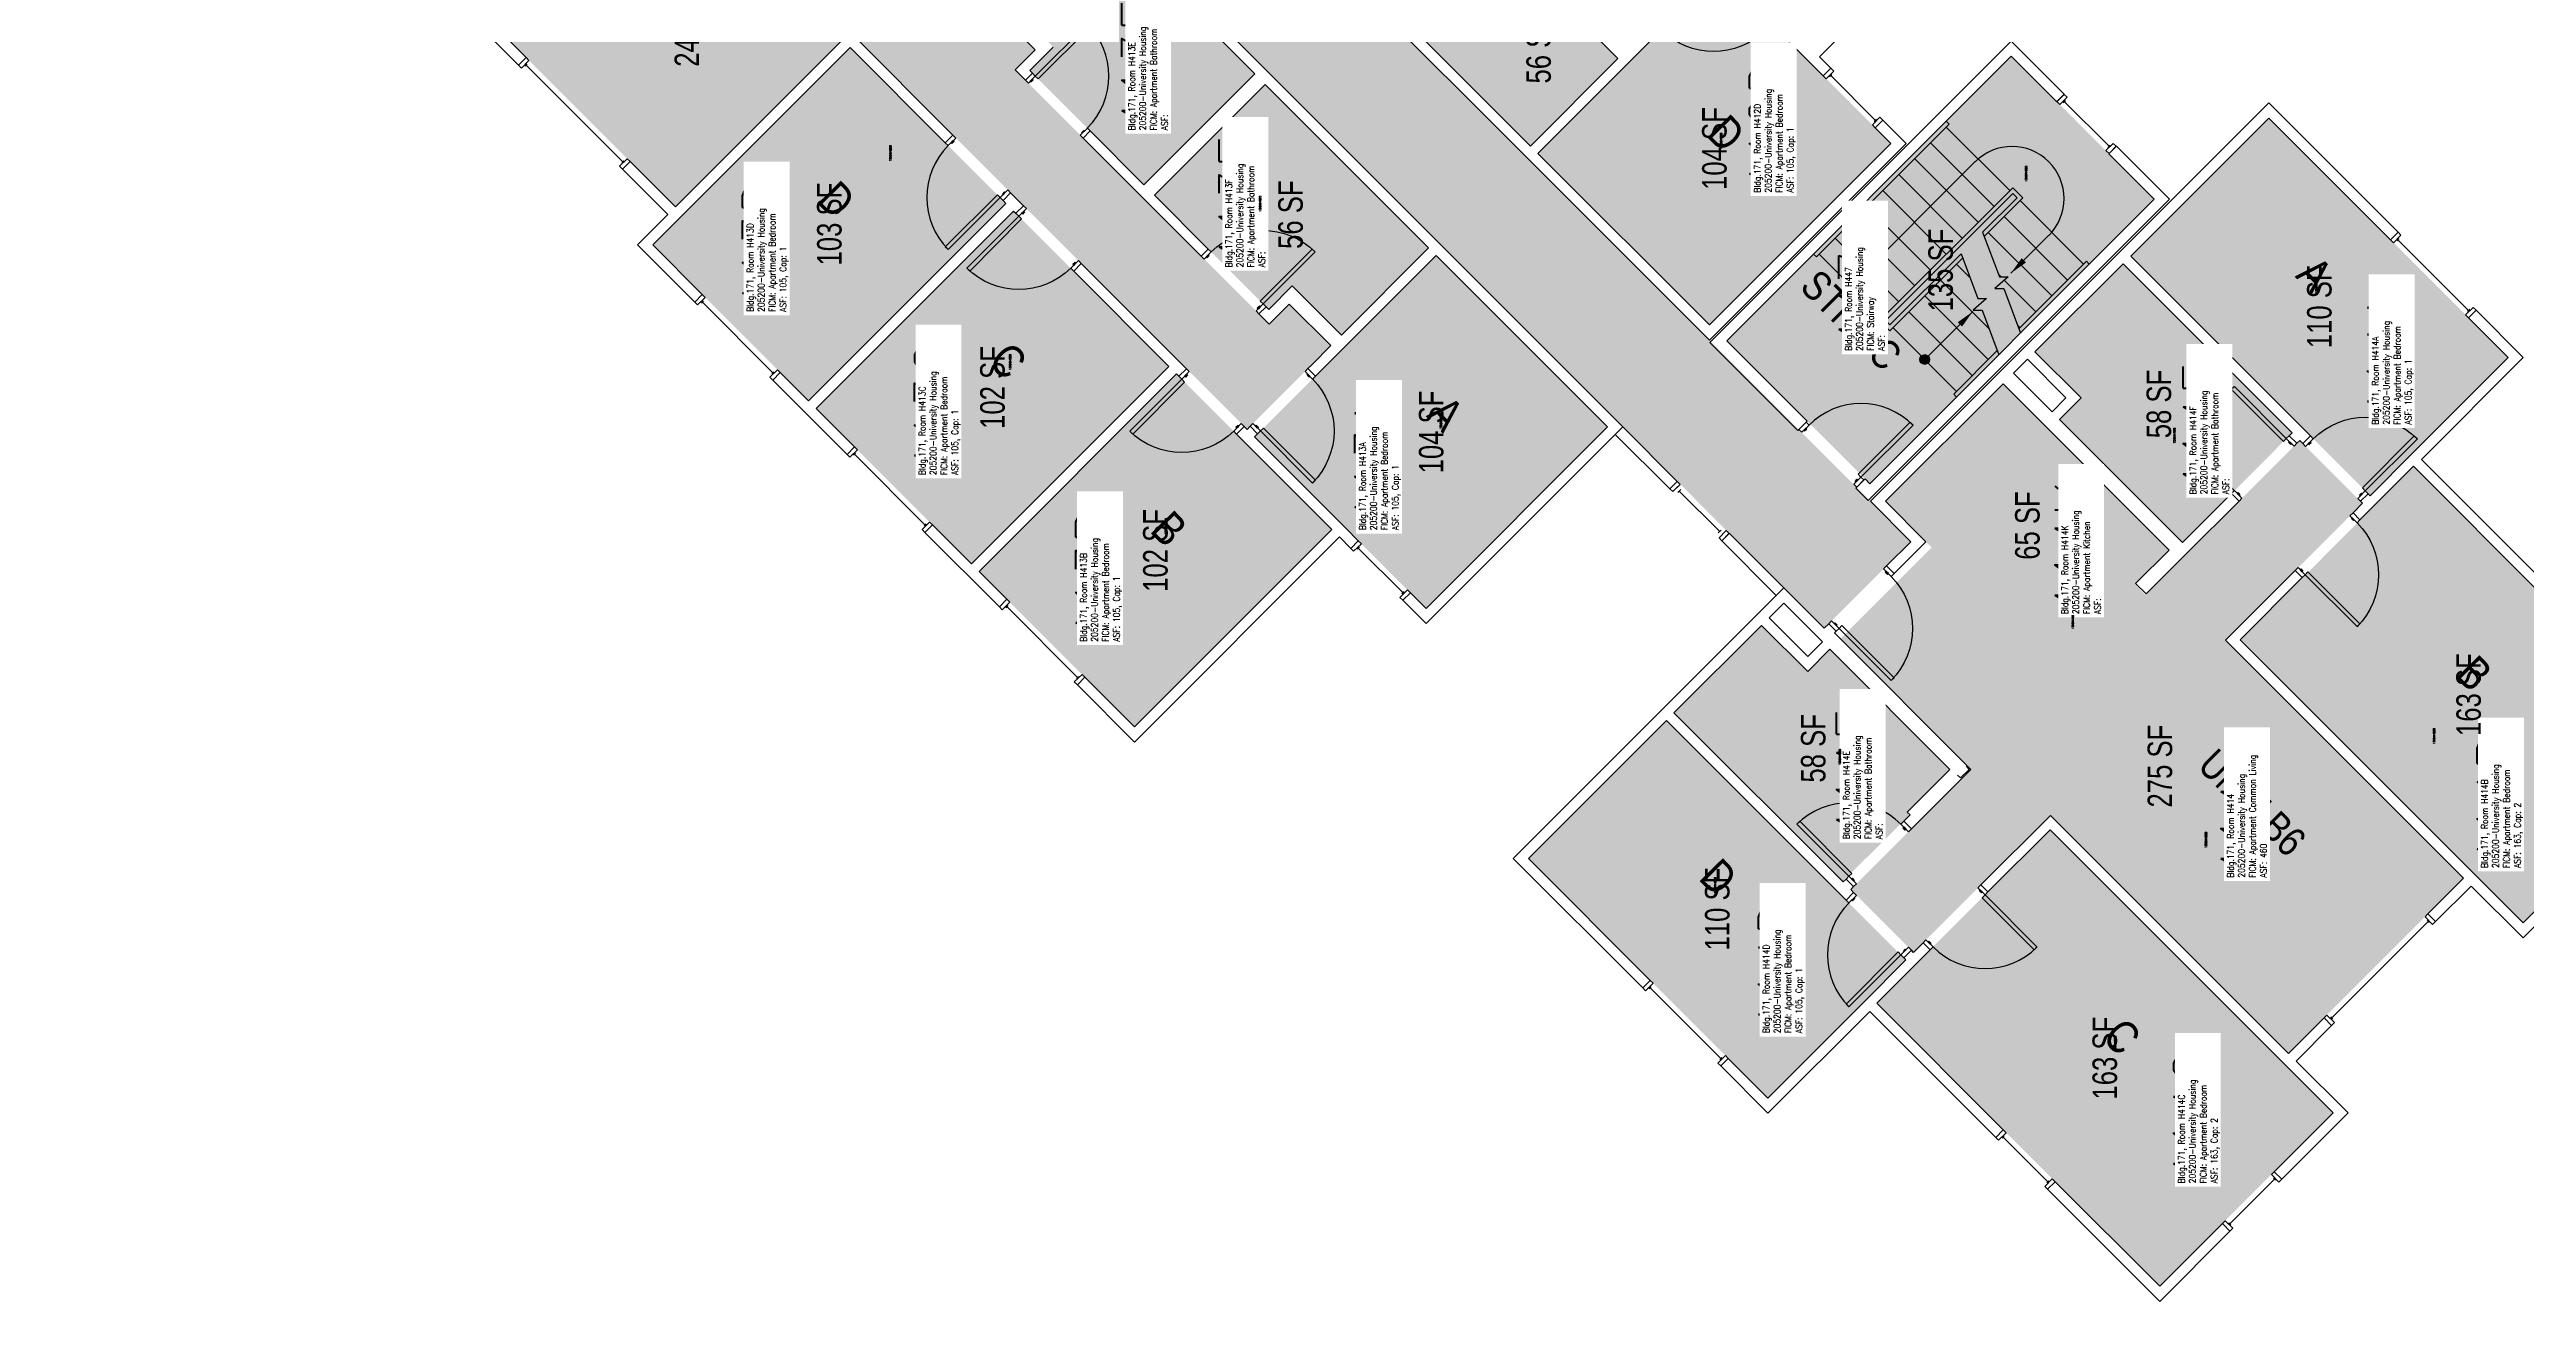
# Model space of a CAD drawing. Header units: inches. Extents: x -105 to 3698, y -798 to 1624.
# Drawn here: x 1462 to 2676, y -798 to -185 of the extents above; entities that cross this region are included whole.
import ezdxf
from ezdxf.enums import TextEntityAlignment as Align

# ---------------------------------------------------------------- set-up
doc = ezdxf.new("R2010")
doc.units = ezdxf.units.IN
doc.header["$LTSCALE"] = 96
doc.header["$MEASUREMENT"] = 0
for name, color, linetype in [('A-AREA-IDEN', 1, 'Continuous'), ('A-DOOR', 2, 'Continuous'), ('A-FLOR', 3, 'Continuous'), ('A-GLAZ', 1, 'Continuous'), ('A-IDEN-RNUM', 7, 'Continuous'), ('A-IDEN-SNUM', 4, 'Continuous'), ('A-IDEN-VNUM', 4, 'Continuous'), ('A-WALL', 5, 'Continuous'), ('AREA-TEXT', 3, 'Continuous'), ('Rooms-Category-Color', 7, 'Continuous'), ('Rooms-College-Color', 7, 'Continuous'), ('Rooms-Department-Color', 7, 'Continuous'), ('Rooms-Division-Color', 7, 'Continuous'), ('Rooms-Information', 7, 'Continuous')]:
    doc.layers.add(name, color=color, linetype=linetype)
doc.styles.add('AREA', font='arial.ttf', dxfattribs={"width": 0.75, "height": 12})
doc.styles.add('DIMS', font='ARIALN.TTF')
doc.styles.add('ROOMSNUMBER', font='txt.shx', dxfattribs={"height": 0.03})
doc.styles.add('ROOMVNUMBER', font='simplex.shx', dxfattribs={"width": 0.85})
doc.styles.get("Standard").update_dxf_attribs({"font": 'ARIALN.TTF'})
doc.dimstyles.new('NBA 2004', dxfattribs={"dimscale": 128, "dimtxt": 0.125, "dimasz": 0.09375, "dimexe": 0.125, "dimexo": 0.125, "dimgap": 0.0625, "dimtad": 1, "dimdec": 3, "dimzin": 3, "dimdsep": 46, "dimlunit": 4, "dimtxsty": 'DIMS', "dimblk": 'ARCHTICK', "dimcen": 0.09375, "dimdle": 0.125, "dimclrd": 256, "dimclre": 256, "dimclrt": 2, "dimadec": 0, "dimazin": 0, "dimtfac": 0.75, "dimtdec": 3, "dimtmove": 2, "dimatfit": 2, "dimfxl": 0.125, "dimfrac": 2, "dimtolj": 1, "dimtzin": 0, "dimlwd": -1, "dimlwe": -1, "dimarcsym": 0})

# ---------------------------------------------------------------- blocks, each defined once
blk = doc.blocks.new('_ArchTick')
at = {"color": 0, "linetype": 'ByBlock', "const_width": 0.15}
blk.add_lwpolyline([(-0.5, -0.5), (0.5, 0.5)], dxfattribs=at)

msp = doc.modelspace()

# ---------------------------------------------------------------- hatches: boundary and pattern name
h = msp.add_hatch()
h.set_pattern_fill('ANSI31', color=256, angle=135, style=0)
h.set_pattern_definition([(180, (1814.53009, -871.65975), (-1e-14, -0.125), [])])
h.paths.add_polyline_path([(1993.1, -224.4), (1951.5, -182.8), (1958, -176.3), (1999.6, -217.8)], flags=9)
at = {"layer": 'A-FLOR'}
h = msp.add_hatch(color=256, dxfattribs=at)
edge = h.paths.add_edge_path()
edge.add_line((2344.3, -302.7), (2342.5, -300.9))
edge.add_ellipse((2344.9, -300.4), major_axis=(1.68, 1.68), ratio=1, start_angle=90, end_angle=147.1771, ccw=False)
edge.add_line((2343.2, -298.7), (2346.5, -302))
edge.add_ellipse((2344.9, -300.4), major_axis=(-1.68, 1.68), ratio=1, start_angle=122.8229, end_angle=180, ccw=False)
edge = h.paths.add_edge_path()
edge.add_line((2342.5, -300.9), (2344.3, -302.7))
edge.add_ellipse((2344.9, -300.4), major_axis=(-1.68, 1.68), ratio=1, start_angle=57.1771, end_angle=122.8229, ccw=False)
edge = h.paths.add_edge_path()
edge.add_line((2344.9, -300.4), (2343.2, -298.7))
edge.add_ellipse((2344.9, -300.4), major_axis=(1.68, 1.68), ratio=1, start_angle=0, end_angle=90, ccw=False)
edge.add_line((2346.5, -298.7), (2344.9, -300.4))
edge = h.paths.add_edge_path()
edge.add_line((2346.5, -302), (2344.9, -300.4))
edge.add_line((2344.9, -300.4), (2346.5, -298.7))
edge.add_ellipse((2344.9, -300.4), major_axis=(1.68, 1.68), ratio=1, start_angle=270, end_angle=360, ccw=False)
h = msp.add_hatch(color=256, dxfattribs=at)
edge = h.paths.add_edge_path()
edge.add_line((2380.4, -338.7), (2378.6, -336.9))
edge.add_ellipse((2380.9, -336.4), major_axis=(-1.68, 1.68), ratio=1, start_angle=0, end_angle=57.1771, ccw=False)
edge.add_line((2379.2, -334.7), (2382.6, -338.1))
edge.add_ellipse((2380.9, -336.4), major_axis=(-1.68, 1.68), ratio=1, start_angle=122.8229, end_angle=180, ccw=False)
edge = h.paths.add_edge_path()
edge.add_line((2378.6, -336.9), (2380.4, -338.7))
edge.add_ellipse((2380.9, -336.4), major_axis=(-1.68, 1.68), ratio=1, start_angle=57.1771, end_angle=122.8229, ccw=False)
edge = h.paths.add_edge_path()
edge.add_line((2380.9, -336.4), (2379.2, -334.7))
edge.add_ellipse((2380.9, -336.4), major_axis=(1.68, 1.68), ratio=1, start_angle=0, end_angle=90, ccw=False)
edge.add_line((2382.6, -334.7), (2380.9, -336.4))
edge = h.paths.add_edge_path()
edge.add_line((2382.6, -338.1), (2380.9, -336.4))
edge.add_line((2380.9, -336.4), (2382.6, -334.7))
edge.add_ellipse((2380.9, -336.4), major_axis=(1.68, 1.68), ratio=1, start_angle=270, end_angle=360, ccw=False)
at = {"layer": 'Rooms-Category-Color', "true_color": 0xadadad}
for points in [[(2331.7, -468), (2374.1, -425.6), (2015.2, -66.7), (2032.9, -49), (1974.7, 9.2), (1957, -8.5), (1826.9, 121.6), (1844.6, 139.3), (1786.3, 197.5), (1768.7, 179.8), (1504.9, 443.6), (1462.5, 401.2), (1726.2, 137.4), (1708.6, 119.7), (1766.8, 61.5), (1784.5, 79.2), (1914.6, -50.9), (1896.9, -68.6), (1955.1, -126.8), (1972.8, -109.1)], [(2423.3, -187.9), (2493.3, -257.9), (2354, -397.2), (2284, -327.2)]]:
    msp.add_hatch(color=253, dxfattribs=at).paths.add_polyline_path(points)
at = {"layer": 'Rooms-Category-Color', "true_color": 0x728ef3}
for points in [[(2049, -370.6), (1854.6, -176.2), (1769, -261.7), (1673.2, -165.9), (1755.7, -83.4), (1815.2, -142.9), (1889.5, -68.6), (1932.7, -111.8), (1926.4, -118.2), (1930.1, -121.9), (1936.4, -115.5), (1951.4, -130.5), (1916.5, -165.4), (1901.5, -150.5), (1906.1, -145.9), (1902.3, -142.2), (1892.7, -151.9), (1915.1, -174.3), (1924.9, -164.5), (1945.2, -184.8), (1935.4, -194.6), (2059.9, -319.1), (2069.7, -309.3), (2090, -329.6)], [(2187.8, -231.9), (2230.6, -189.1), (2206.5, -165), (2218, -153.5), (2162.1, -97.6), (2107.8, -151.8)], [(2052.8, -196.6), (1998.5, -250.8), (1942.6, -194.9), (1954.1, -183.4), (1930, -159.4), (1972.8, -116.6)], [(2275.5, -319.5), (2364.4, -230.6), (2280.4, -146.6), (2191.5, -235.6)], [(1757.9, -280.3), (1834.2, -356.6), (1930.9, -260), (1854.6, -183.6)], [(2137.9, -281.7), (2095.2, -324.5), (2071.1, -300.4), (2059.6, -311.9), (2003.7, -256), (2057.9, -201.7)], [(2549.4, -218.1), (2481.8, -285.8), (2569.8, -373.8), (2599.1, -403), (2666.7, -335.4)], [(1934.6, -263.7), (2010.7, -339.8), (1914, -436.5), (1837.9, -360.4)], [(2225.6, -369.4), (2136.7, -458.3), (2052.7, -374.3), (2141.6, -285.4)], [(2434.9, -332.6), (2478.1, -289.5), (2560.9, -372.3), (2507.2, -426), (2447, -365.8), (2457.6, -355.2)], [(2014.4, -343.5), (2090.5, -419.6), (1993.9, -516.3), (1917.7, -440.2)], [(2361.7, -405.8), (2419.3, -348.3), (2500.7, -429.7), (2443.1, -487.2)], [(2384.4, -428.4), (2339.6, -473.2), (2403.5, -537.1), (2344.7, -595.9), (2375.4, -626.7), (2442.5, -559.6), (2559.1, -676.2), (2644.8, -590.4), (2528.3, -473.9), (2595.3, -406.8), (2564.6, -376), (2489, -451.6), (2483.9, -446.5), (2443.1, -487.2)], [(2620.3, -388.7), (2535.9, -473.6), (2674, -612.2), (2758.9, -527.3)], [(2258, -509.1), (2340.5, -592.2), (2373.4, -559.6), (2372, -558.2), (2393, -537.3), (2334.5, -478.3), (2323.5, -489.2), (2301, -466.4), (2256.9, -510.1)], [(2254.4, -513.1), (2186.8, -580.7), (2304.1, -698), (2371.7, -630.4)], [(2442.3, -566.7), (2357.4, -651.6), (2496, -790.2), (2580.9, -705.3)]]:
    msp.add_hatch(color=171, dxfattribs=at).paths.add_polyline_path(points)
at = {"layer": 'Rooms-College-Color', "true_color": 0xadadad}
for points in [[(2331.7, -468), (2374.1, -425.6), (2015.2, -66.7), (2032.9, -49), (1974.7, 9.2), (1957, -8.5), (1826.9, 121.6), (1844.6, 139.3), (1786.3, 197.5), (1768.7, 179.8), (1504.9, 443.6), (1462.5, 401.2), (1726.2, 137.4), (1708.6, 119.7), (1766.8, 61.5), (1784.5, 79.2), (1914.6, -50.9), (1896.9, -68.6), (1955.1, -126.8), (1972.8, -109.1)], [(2049, -370.6), (1854.6, -176.2), (1769, -261.7), (1673.2, -165.9), (1755.7, -83.4), (1815.2, -142.9), (1889.5, -68.6), (1932.7, -111.8), (1926.4, -118.2), (1930.1, -121.9), (1936.4, -115.5), (1951.4, -130.5), (1916.5, -165.4), (1901.5, -150.5), (1906.1, -145.9), (1902.3, -142.2), (1892.7, -151.9), (1915.1, -174.3), (1924.9, -164.5), (1945.2, -184.8), (1935.4, -194.6), (2059.9, -319.1), (2069.7, -309.3), (2090, -329.6)], [(2187.8, -231.9), (2230.6, -189.1), (2206.5, -165), (2218, -153.5), (2162.1, -97.6), (2107.8, -151.8)], [(2052.8, -196.6), (1998.5, -250.8), (1942.6, -194.9), (1954.1, -183.4), (1930, -159.4), (1972.8, -116.6)], [(2275.5, -319.5), (2364.4, -230.6), (2280.4, -146.6), (2191.5, -235.6)], [(1757.9, -280.3), (1834.2, -356.6), (1930.9, -260), (1854.6, -183.6)], [(2423.3, -187.9), (2493.3, -257.9), (2354, -397.2), (2284, -327.2)], [(2137.9, -281.7), (2095.2, -324.5), (2071.1, -300.4), (2059.6, -311.9), (2003.7, -256), (2057.9, -201.7)], [(2549.4, -218.1), (2481.8, -285.8), (2569.8, -373.8), (2599.1, -403), (2666.7, -335.4)], [(1934.6, -263.7), (2010.7, -339.8), (1914, -436.5), (1837.9, -360.4)], [(2225.6, -369.4), (2136.7, -458.3), (2052.7, -374.3), (2141.6, -285.4)], [(2434.9, -332.6), (2478.1, -289.5), (2560.9, -372.3), (2507.2, -426), (2447, -365.8), (2457.6, -355.2)], [(2014.4, -343.5), (2090.5, -419.6), (1993.9, -516.3), (1917.7, -440.2)], [(2361.7, -405.8), (2419.3, -348.3), (2500.7, -429.7), (2443.1, -487.2)], [(2384.4, -428.4), (2339.6, -473.2), (2403.5, -537.1), (2344.7, -595.9), (2375.4, -626.7), (2442.5, -559.6), (2559.1, -676.2), (2644.8, -590.4), (2528.3, -473.9), (2595.3, -406.8), (2564.6, -376), (2489, -451.6), (2483.9, -446.5), (2443.1, -487.2)], [(2620.3, -388.7), (2535.9, -473.6), (2674, -612.2), (2758.9, -527.3)], [(2258, -509.1), (2340.5, -592.2), (2373.4, -559.6), (2372, -558.2), (2393, -537.3), (2334.5, -478.3), (2323.5, -489.2), (2301, -466.4), (2256.9, -510.1)], [(2254.4, -513.1), (2186.8, -580.7), (2304.1, -698), (2371.7, -630.4)], [(2442.3, -566.7), (2357.4, -651.6), (2496, -790.2), (2580.9, -705.3)]]:
    msp.add_hatch(color=253, dxfattribs=at).paths.add_polyline_path(points)
at = {"layer": 'Rooms-Department-Color', "true_color": 0xacacac}
for points in [[(2331.7, -468), (2374.1, -425.6), (2015.2, -66.7), (2032.9, -49), (1974.7, 9.2), (1957, -8.5), (1826.9, 121.6), (1844.6, 139.3), (1786.3, 197.5), (1768.7, 179.8), (1504.9, 443.6), (1462.5, 401.2), (1726.2, 137.4), (1708.6, 119.7), (1766.8, 61.5), (1784.5, 79.2), (1914.6, -50.9), (1896.9, -68.6), (1955.1, -126.8), (1972.8, -109.1)], [(2423.3, -187.9), (2493.3, -257.9), (2354, -397.2), (2284, -327.2)]]:
    msp.add_hatch(color=253, dxfattribs=at).paths.add_polyline_path(points)
at = {"layer": 'Rooms-Department-Color', "true_color": 0x604aed}
for points in [[(2049, -370.6), (1854.6, -176.2), (1769, -261.7), (1673.2, -165.9), (1755.7, -83.4), (1815.2, -142.9), (1889.5, -68.6), (1932.7, -111.8), (1926.4, -118.2), (1930.1, -121.9), (1936.4, -115.5), (1951.4, -130.5), (1916.5, -165.4), (1901.5, -150.5), (1906.1, -145.9), (1902.3, -142.2), (1892.7, -151.9), (1915.1, -174.3), (1924.9, -164.5), (1945.2, -184.8), (1935.4, -194.6), (2059.9, -319.1), (2069.7, -309.3), (2090, -329.6)], [(2187.8, -231.9), (2230.6, -189.1), (2206.5, -165), (2218, -153.5), (2162.1, -97.6), (2107.8, -151.8)], [(2052.8, -196.6), (1998.5, -250.8), (1942.6, -194.9), (1954.1, -183.4), (1930, -159.4), (1972.8, -116.6)], [(2275.5, -319.5), (2364.4, -230.6), (2280.4, -146.6), (2191.5, -235.6)], [(1757.9, -280.3), (1834.2, -356.6), (1930.9, -260), (1854.6, -183.6)], [(2137.9, -281.7), (2095.2, -324.5), (2071.1, -300.4), (2059.6, -311.9), (2003.7, -256), (2057.9, -201.7)], [(2549.4, -218.1), (2481.8, -285.8), (2569.8, -373.8), (2599.1, -403), (2666.7, -335.4)], [(1934.6, -263.7), (2010.7, -339.8), (1914, -436.5), (1837.9, -360.4)], [(2225.6, -369.4), (2136.7, -458.3), (2052.7, -374.3), (2141.6, -285.4)], [(2434.9, -332.6), (2478.1, -289.5), (2560.9, -372.3), (2507.2, -426), (2447, -365.8), (2457.6, -355.2)], [(2014.4, -343.5), (2090.5, -419.6), (1993.9, -516.3), (1917.7, -440.2)], [(2361.7, -405.8), (2419.3, -348.3), (2500.7, -429.7), (2443.1, -487.2)], [(2384.4, -428.4), (2339.6, -473.2), (2403.5, -537.1), (2344.7, -595.9), (2375.4, -626.7), (2442.5, -559.6), (2559.1, -676.2), (2644.8, -590.4), (2528.3, -473.9), (2595.3, -406.8), (2564.6, -376), (2489, -451.6), (2483.9, -446.5), (2443.1, -487.2)], [(2620.3, -388.7), (2535.9, -473.6), (2674, -612.2), (2758.9, -527.3)], [(2258, -509.1), (2340.5, -592.2), (2373.4, -559.6), (2372, -558.2), (2393, -537.3), (2334.5, -478.3), (2323.5, -489.2), (2301, -466.4), (2256.9, -510.1)], [(2254.4, -513.1), (2186.8, -580.7), (2304.1, -698), (2371.7, -630.4)], [(2442.3, -566.7), (2357.4, -651.6), (2496, -790.2), (2580.9, -705.3)]]:
    msp.add_hatch(color=173, dxfattribs=at).paths.add_polyline_path(points)
at = {"layer": 'Rooms-Division-Color', "true_color": 0xadadad}
for points in [[(2331.7, -468), (2374.1, -425.6), (2015.2, -66.7), (2032.9, -49), (1974.7, 9.2), (1957, -8.5), (1826.9, 121.6), (1844.6, 139.3), (1786.3, 197.5), (1768.7, 179.8), (1504.9, 443.6), (1462.5, 401.2), (1726.2, 137.4), (1708.6, 119.7), (1766.8, 61.5), (1784.5, 79.2), (1914.6, -50.9), (1896.9, -68.6), (1955.1, -126.8), (1972.8, -109.1)], [(2423.3, -187.9), (2493.3, -257.9), (2354, -397.2), (2284, -327.2)]]:
    msp.add_hatch(color=253, dxfattribs=at).paths.add_polyline_path(points)
at = {"layer": 'Rooms-Division-Color', "true_color": 0x604aed}
for points in [[(2049, -370.6), (1854.6, -176.2), (1769, -261.7), (1673.2, -165.9), (1755.7, -83.4), (1815.2, -142.9), (1889.5, -68.6), (1932.7, -111.8), (1926.4, -118.2), (1930.1, -121.9), (1936.4, -115.5), (1951.4, -130.5), (1916.5, -165.4), (1901.5, -150.5), (1906.1, -145.9), (1902.3, -142.2), (1892.7, -151.9), (1915.1, -174.3), (1924.9, -164.5), (1945.2, -184.8), (1935.4, -194.6), (2059.9, -319.1), (2069.7, -309.3), (2090, -329.6)], [(2187.8, -231.9), (2230.6, -189.1), (2206.5, -165), (2218, -153.5), (2162.1, -97.6), (2107.8, -151.8)], [(2052.8, -196.6), (1998.5, -250.8), (1942.6, -194.9), (1954.1, -183.4), (1930, -159.4), (1972.8, -116.6)], [(2275.5, -319.5), (2364.4, -230.6), (2280.4, -146.6), (2191.5, -235.6)], [(1757.9, -280.3), (1834.2, -356.6), (1930.9, -260), (1854.6, -183.6)], [(2137.9, -281.7), (2095.2, -324.5), (2071.1, -300.4), (2059.6, -311.9), (2003.7, -256), (2057.9, -201.7)], [(2549.4, -218.1), (2481.8, -285.8), (2569.8, -373.8), (2599.1, -403), (2666.7, -335.4)], [(1934.6, -263.7), (2010.7, -339.8), (1914, -436.5), (1837.9, -360.4)], [(2225.6, -369.4), (2136.7, -458.3), (2052.7, -374.3), (2141.6, -285.4)], [(2434.9, -332.6), (2478.1, -289.5), (2560.9, -372.3), (2507.2, -426), (2447, -365.8), (2457.6, -355.2)], [(2014.4, -343.5), (2090.5, -419.6), (1993.9, -516.3), (1917.7, -440.2)], [(2361.7, -405.8), (2419.3, -348.3), (2500.7, -429.7), (2443.1, -487.2)], [(2384.4, -428.4), (2339.6, -473.2), (2403.5, -537.1), (2344.7, -595.9), (2375.4, -626.7), (2442.5, -559.6), (2559.1, -676.2), (2644.8, -590.4), (2528.3, -473.9), (2595.3, -406.8), (2564.6, -376), (2489, -451.6), (2483.9, -446.5), (2443.1, -487.2)], [(2620.3, -388.7), (2535.9, -473.6), (2674, -612.2), (2758.9, -527.3)], [(2258, -509.1), (2340.5, -592.2), (2373.4, -559.6), (2372, -558.2), (2393, -537.3), (2334.5, -478.3), (2323.5, -489.2), (2301, -466.4), (2256.9, -510.1)], [(2254.4, -513.1), (2186.8, -580.7), (2304.1, -698), (2371.7, -630.4)], [(2442.3, -566.7), (2357.4, -651.6), (2496, -790.2), (2580.9, -705.3)]]:
    msp.add_hatch(color=173, dxfattribs=at).paths.add_polyline_path(points)

# ---------------------------------------------------------------- linework, layer by layer
at = {"layer": 'A-DOOR'}
for points in [[(1945.3, -197.6), (1946.7, -199), (1972.2, -173.6), (1970.8, -172.2)], [(1941.9, -201.1), (1940.5, -199.7), (1943.9, -196.2), (1945.3, -197.6)], [(1942.8, -200.1), (1943.2, -200.5), (1944.3, -199.4), (1943.9, -199)], [(1906.4, -228), (1904.9, -226.5), (1901.2, -230.3), (1902.6, -231.7)], [(1905.1, -229.2), (1905.5, -229.6), (1904.4, -230.6), (1904.1, -230.3)], [(1967.3, -226.5), (1968.7, -228), (1972.2, -224.5), (1970.8, -223.1)], [(1968.3, -225.6), (1968, -225.2), (1969, -224.2), (1969.4, -224.5)], [(1931.8, -253.4), (1933.2, -254.8), (1929.5, -258.5), (1928.1, -257.1)], [(1930.6, -254.7), (1930.2, -254.3), (1929.2, -255.4), (1929.5, -255.7)], [(1928.1, -257.1), (1926.7, -255.7), (1901.2, -281.2), (1902.6, -282.6)], [(1937.2, -266.2), (1938.6, -267.6), (1913.2, -293.1), (1911.7, -291.7)], [(1940.9, -262.5), (1939.5, -261.1), (1935.8, -264.8), (1937.2, -266.2)], [(1939.7, -263.8), (1940, -264.1), (1939, -265.2), (1938.6, -264.8)], [(1966.4, -288), (1967.8, -289.4), (1964.1, -293.1), (1962.7, -291.7)], [(1965.1, -289.2), (1964.8, -288.9), (1963.7, -289.9), (1964.1, -290.3)], [(2028, -287.2), (2026.6, -285.8), (2030, -282.3), (2031.4, -283.7)], [(2028.9, -286.2), (2029.3, -286.6), (2030.4, -285.5), (2030, -285.1)], [(2056.9, -309.2), (2055.5, -307.8), (2080.9, -282.3), (2082.3, -283.7)], [(2053.4, -312.6), (2054.8, -314), (2058.3, -310.6), (2056.9, -309.2)], [(2054.4, -311.7), (2054, -311.3), (2055.1, -310.2), (2055.5, -310.6)], [(2017, -346), (2018.4, -347.5), (1993, -372.9), (1991.6, -371.5)], [(2020.7, -342.3), (2019.3, -340.9), (2015.6, -344.6), (2017, -346)], [(2019.5, -343.6), (2019.8, -343.9), (2018.8, -345), (2018.4, -344.6)], [(2077.4, -342.3), (2078.8, -340.8), (2082.5, -344.5), (2081.1, -346)], [(2078.6, -343.5), (2078.3, -343.8), (2079.3, -344.9), (2079.7, -344.5)], [(2558, -375.1), (2556.6, -376.5), (2531.2, -351.1), (2532.6, -349.7)], [(2046.2, -367.8), (2047.6, -369.2), (2043.9, -372.9), (2042.5, -371.5)], [(2044.9, -369), (2044.6, -368.7), (2043.5, -369.7), (2043.9, -370.1)], [(2051.9, -367.7), (2050.5, -369.1), (2054.2, -372.8), (2055.6, -371.4)], [(2053.2, -368.9), (2053.5, -368.6), (2054.6, -369.7), (2054.2, -370)], [(2055.6, -371.4), (2057.1, -370), (2082.5, -395.5), (2081.1, -396.9)], [(2320.7, -372), (2319.3, -370.6), (2322.8, -367.1), (2324.3, -368.5)], [(2321.8, -371), (2322.1, -371.3), (2323.2, -370.3), (2322.8, -369.9)], [(2349.7, -394), (2348.3, -392.5), (2373.8, -367.1), (2375.2, -368.5)], [(2561.8, -378.8), (2563.2, -377.4), (2559.5, -373.7), (2558, -375.1)], [(2567.5, -379), (2566.1, -377.6), (2569.8, -373.8), (2571.2, -375.3)], [(2596.7, -400.7), (2595.3, -399.3), (2620.7, -373.8), (2622.2, -375.3)], [(2560.5, -377.6), (2560.2, -378), (2559.1, -376.9), (2559.5, -376.5)], [(2568.8, -377.7), (2569.1, -378.1), (2570.2, -377), (2569.8, -376.7)], [(2346.2, -397.5), (2347.6, -398.9), (2351.1, -395.4), (2349.7, -394)], [(2347.2, -396.4), (2346.9, -396.1), (2347.9, -395), (2348.3, -395.4)], [(2536.3, -404.3), (2534.9, -405.7), (2531.2, -402), (2532.6, -400.6)], [(2535.1, -403.1), (2535.4, -402.7), (2534.4, -401.6), (2534, -402)], [(2589.2, -412.9), (2590.7, -411.5), (2594.1, -414.9), (2592.7, -416.3)], [(2593, -404.4), (2594.4, -405.8), (2598.1, -402.1), (2596.7, -400.7)], [(2594.2, -403.2), (2593.9, -402.8), (2594.9, -401.8), (2595.3, -402.1)], [(2590.2, -413.8), (2589.9, -414.2), (2590.9, -415.3), (2591.3, -414.9)], [(2360.8, -438.9), (2362.2, -437.5), (2365.9, -441.2), (2364.5, -442.7)], [(2362, -440.2), (2361.6, -440.5), (2362.7, -441.6), (2363.1, -441.2)], [(2563.8, -438.3), (2562.4, -439.7), (2565.8, -443.2), (2567.2, -441.8)], [(2564.8, -439.3), (2565.1, -438.9), (2566.2, -440), (2565.8, -440.4)], [(2567.2, -441.8), (2568.6, -440.4), (2594.1, -465.8), (2592.7, -467.2)], [(2335.3, -464.4), (2333.9, -465.8), (2337.6, -469.5), (2339, -468.1)], [(2336.5, -465.6), (2336.9, -465.3), (2338, -466.3), (2337.6, -466.7)], [(2339, -468.1), (2340.4, -466.7), (2365.9, -492.2), (2364.5, -493.6)], [(2343.8, -589.4), (2345.2, -588), (2319.7, -562.5), (2318.3, -563.9)], [(2373, -567.6), (2374.4, -566.2), (2370.7, -562.5), (2369.2, -563.9)], [(2371.7, -566.4), (2371.4, -566.8), (2370.3, -565.7), (2370.7, -565.3)], [(2347.5, -593.1), (2346.1, -594.5), (2342.4, -590.8), (2343.8, -589.4)], [(2346.3, -591.9), (2346.6, -591.5), (2345.6, -590.4), (2345.2, -590.8)], [(2407, -595.1), (2408.4, -593.7), (2411.9, -597.1), (2410.5, -598.6)], [(2347.5, -598.8), (2346.1, -597.4), (2342.4, -601.1), (2343.8, -602.5)], [(2346.3, -600), (2346.6, -600.4), (2345.6, -601.4), (2345.2, -601.1)], [(2408, -596.1), (2407.6, -596.4), (2408.7, -597.5), (2409, -597.1)], [(2410.5, -598.6), (2409, -600), (2434.5, -625.4), (2435.9, -624)], [(2369.3, -627.9), (2367.9, -626.5), (2342.4, -652), (2343.8, -653.4)], [(2373, -624.2), (2374.4, -625.6), (2370.7, -629.4), (2369.3, -627.9)], [(2371.7, -625.5), (2371.4, -625.1), (2370.3, -626.2), (2370.7, -626.5)], [(2381.5, -620.6), (2380.1, -622), (2383.6, -625.4), (2385, -624)], [(2382.5, -621.5), (2382.9, -621.2), (2383.9, -622.2), (2383.6, -622.6)]]:
    msp.add_lwpolyline(points, close=True, dxfattribs=at)
for centre, start, end in [((1945.3, -197.6), 315, 45), ((1928.1, -257.1), 135, 225), ((2349.7, -394), 45, 135), ((2343.8, -589.4), 45, 135), ((2369.3, -627.9), 135, 225), ((2410.5, -598.6), 225, 315)]:
    msp.add_arc(centre, 36, start, end, dxfattribs=at)
at = {"layer": 'A-DOOR', "extrusion": (0, 0, -1)}
for centre, start, end in [((-2277.5, -149.6), 225, 315), ((-2056.9, -309.2), 45, 135), ((-1937.2, -266.2), 225, 315), ((-2055.6, -371.4), 135, 225), ((-2558, -375.1), 315, 45), ((-2017, -346), 225, 315), ((-2596.7, -400.7), 45, 135), ((-2567.2, -441.8), 135, 225), ((-2339, -468.1), 135, 225)]:
    msp.add_arc(centre, 36, start, end, dxfattribs=at)
at = {"layer": 'A-FLOR'}
for p, q in [((2327.9, -286.2), (2392.9, -221.2)), ((2414.9, -261.5), (2383.7, -230.3)), ((2392.9, -221.2), (2391.5, -219.7)), ((2422.6, -253.7), (2391.5, -222.6)), ((2344.9, -300.4), (2405.7, -239.5)), ((2407.1, -269.2), (2376, -238.1)), ((2359, -317.3), (2424, -252.3)), ((2391.5, -284.8), (2360.4, -253.7)), ((2399.3, -277), (2368.2, -245.9)), ((2424, -252.3), (2429, -257.2)), ((2383.7, -292.6), (2352.6, -261.5)), ((2361.8, -317.3), (2424, -255.1)), ((2409.3, -274.1), (2426.2, -257.2)), ((2410.1, -276.2), (2429, -257.2)), ((2419.8, -266.4), (2450.9, -297.5)), ((2424, -255.1), (2426.2, -257.2)), ((2427.6, -258.6), (2458.7, -289.7)), ((2368.2, -308.1), (2337.1, -277)), ((2376, -300.4), (2344.9, -269.2)), ((2412, -274.2), (2443.1, -305.3)), ((2412, -274.2), (2443.1, -305.3)), ((2327.9, -286.2), (2326.5, -284.8)), ((2360.4, -315.9), (2329.3, -284.8)), ((2398.7, -284.7), (2363.9, -319.4)), ((2399.5, -286.8), (2363.9, -322.3)), ((2396.5, -289.7), (2403, -296.3)), ((2427, -321.4), (2460.1, -288.3)), ((2461.5, -289.7), (2460.1, -288.3)), ((2388.7, -297.5), (2412.3, -321.2)), ((2417, -294.7), (2418.3, -296)), ((2419.9, -297.6), (2435.4, -313.1)), ((2373.1, -313.1), (2404.2, -344.2)), ((2380.9, -305.3), (2412, -336.4)), ((2359, -317.3), (2363.9, -322.3)), ((2361.8, -317.3), (2363.9, -319.4)), ((2365.4, -320.9), (2396.5, -352)), ((2426.3, -319.6), (2427.6, -320.9)), ((2395.1, -353.4), (2416.4, -332)), ((2395.1, -353.4), (2396.5, -354.8))]:
    msp.add_line(p, q, dxfattribs=at)
for points in [[(2409.3, -274.1), (2417.5, -296), (2421.8, -295.9), (2415.2, -301.7), (2419.6, -301.6), (2427.8, -323.5)], [(2398.7, -284.7), (2406.9, -306.6), (2411.2, -306.5), (2404.6, -312.3), (2409, -312.2), (2417.2, -334.1)]]:
    msp.add_lwpolyline(points, dxfattribs=at)
for centre in [(2344.9, -300.4), (2380.9, -336.4)]:
    msp.add_circle(centre, 2.38, dxfattribs=at)
msp.add_arc((2423.7, -257.6), 25.5, 315, 135, dxfattribs=at)
at = {"layer": 'A-GLAZ'}
for p, q in [((1696.3, -191.7), (1695.3, -192.8)), ((1695.8, -192.2), (1743.2, -239.6)), ((2334.3, -197.9), (2335.4, -196.8)), ((2334.9, -197.4), (2356.8, -219.3)), ((2448.7, -210.6), (2449.8, -209.6)), ((2449.2, -210.1), (2471.2, -232)), ((2356.2, -219.8), (2357.3, -218.8)), ((1743.7, -239.1), (1742.7, -240.2)), ((2470.6, -232.6), (2471.7, -231.5)), ((2613.2, -277.2), (2612.2, -278.3)), ((2612.7, -277.8), (2647.3, -312.4)), ((1782.6, -307.7), (1781.6, -308.8)), ((1782.1, -308.2), (1816.8, -342.9)), ((2647.9, -311.9), (2646.8, -312.9)), ((1817.3, -342.4), (1816.2, -343.4)), ((1857.2, -382.3), (1856.2, -383.3)), ((1856.7, -382.8), (1891.3, -417.5)), ((2259.6, -396.2), (2256.1, -399.7)), ((2256.1, -399.7), (2257.5, -401.1)), ((2257.5, -401.1), (2261.1, -397.6)), ((2258.6, -400.1), (2260, -398.6)), ((2261.1, -397.6), (2259.6, -396.2)), ((2260, -401.5), (2261.4, -400.1)), ((2260.7, -400.8), (2280.5, -420.6)), ((1891.9, -416.9), (1890.8, -418)), ((2279.8, -421.3), (2281.2, -419.9)), ((2280.2, -423.7), (2283.7, -420.2)), ((2281.6, -425.2), (2280.2, -423.7)), ((2282.6, -421.3), (2281.2, -422.7)), ((2285.1, -421.6), (2281.6, -425.2)), ((2283.7, -420.2), (2285.1, -421.6)), ((2104, -428.2), (2102.9, -429.3)), ((2103.5, -428.8), (2125.4, -450.7)), ((1931.8, -456.9), (1930.8, -458)), ((1931.3, -457.4), (1965.9, -492.1)), ((2125.9, -450.2), (2124.8, -451.2)), ((1966.5, -491.6), (1965.4, -492.6)), ((2580.1, -658.9), (2627.5, -611.5)), ((2627, -610.9), (2628, -612)), ((2245.9, -644.6), (2246.9, -643.5)), ((2246.4, -644), (2281.1, -678.7)), ((2579.6, -658.3), (2580.7, -659.4)), ((2280.5, -679.2), (2281.6, -678.1)), ((2418.8, -717.7), (2419.8, -716.6)), ((2419.3, -717.2), (2441.2, -739.1)), ((2440.7, -739.6), (2441.7, -738.6)), ((2552.2, -737.7), (2530.3, -759.6)), ((2551.7, -737.2), (2552.8, -738.2)), ((2529.8, -759.1), (2530.8, -760.1))]:
    msp.add_line(p, q, dxfattribs=at)
for points in [[(1693.6, -193.8), (1692.2, -192.3), (1695.9, -188.6), (1697.3, -190)], [(2336.4, -195.2), (2334.9, -193.8), (2331.2, -197.5), (2332.6, -198.9)], [(2359, -217.8), (2360.4, -219.2), (2356.7, -222.9), (2355.3, -221.5)], [(2450.7, -208), (2449.2, -206.6), (2445.7, -210.1), (2447.1, -211.5)], [(1741.7, -241.8), (1743.1, -243.2), (1746.8, -239.5), (1745.4, -238.1)], [(2473.3, -230.6), (2474.7, -232), (2471.2, -235.6), (2469.7, -234.1)], [(2610.5, -279.3), (2609.1, -277.8), (2612.8, -274.1), (2614.2, -275.5)], [(1779.9, -309.7), (1778.5, -308.3), (1782.2, -304.6), (1783.6, -306)], [(2645.8, -314.6), (2647.3, -316), (2651, -312.3), (2649.6, -310.9)], [(1815.2, -345.1), (1816.7, -346.5), (1820.4, -342.8), (1819, -341.4)], [(1854.5, -384.3), (1853.1, -382.9), (1856.8, -379.2), (1858.2, -380.6)], [(1889.8, -419.7), (1891.2, -421.1), (1895, -417.4), (1893.5, -416)], [(2101.2, -430.3), (2099.8, -428.9), (2103.5, -425.2), (2105, -426.6)], [(1929.1, -458.9), (1927.7, -457.5), (1931.4, -453.8), (1932.8, -455.2)], [(2123.9, -452.9), (2125.3, -454.3), (2129, -450.6), (2127.6, -449.2)], [(1964.4, -494.3), (1965.9, -495.7), (1969.6, -492), (1968.2, -490.6)], [(2629.7, -613), (2631.1, -611.6), (2627.4, -607.9), (2626, -609.3)], [(2247.9, -641.8), (2246.5, -640.4), (2242.8, -644.1), (2244.2, -645.5)], [(2581.6, -661.1), (2580.2, -662.5), (2576.5, -658.8), (2577.9, -657.4)], [(2283.3, -677.2), (2284.7, -678.6), (2281, -682.3), (2279.6, -680.9)], [(2420.8, -715), (2419.4, -713.6), (2415.7, -717.3), (2417.1, -718.7)], [(2443.4, -737.6), (2444.8, -739), (2441.1, -742.7), (2439.7, -741.3)], [(2554.4, -739.2), (2555.8, -737.8), (2552.1, -734.1), (2550.7, -735.5)], [(2531.8, -761.8), (2530.4, -763.2), (2526.7, -759.5), (2528.1, -758.1)]]:
    msp.add_lwpolyline(points, close=True, dxfattribs=at)
at = {"layer": 'A-WALL'}
for p, q in [((2184.5, -236), (2015.2, -66.7)), ((2429.8, -87.8), (2329.4, -188.2)), ((2142.1, -278.4), (1972.8, -109.1)), ((1972.8, -116.6), (2052.8, -196.6)), ((2107.8, -151.8), (2187.8, -231.9)), ((2325.2, -191.5), (2280.4, -146.6)), ((1665.8, -165.9), (1692.2, -192.3)), ((1695.9, -188.6), (1673.2, -165.9)), ((1924.9, -164.5), (1945.2, -184.8)), ((2230.6, -189.1), (2206.5, -165)), ((1854.6, -176.2), (1769, -261.7)), ((1904.9, -226.5), (1854.6, -176.2)), ((2248.8, -178.3), (2191.5, -235.6)), ((2275.7, -328.1), (2423.3, -180.5)), ((2423.3, -180.5), (2449.3, -206.5)), ((1692.2, -192.3), (1695.9, -188.6)), ((1757.9, -280.3), (1854.6, -183.6)), ((1854.6, -183.6), (1901.2, -230.3)), ((1945.2, -184.8), (1935.4, -194.6)), ((1942.6, -194.9), (1954.1, -183.4)), ((2187.8, -231.9), (2230.6, -189.1)), ((2423.3, -187.9), (2284, -327.2)), ((2331.2, -197.5), (2325.2, -191.5)), ((2329.4, -188.2), (2334.9, -193.8)), ((2334.9, -193.8), (2331.2, -197.5)), ((2445.6, -210.2), (2423.3, -187.9)), ((1935.4, -194.6), (1940.5, -199.7)), ((1940.5, -199.7), (1943.9, -196.2)), ((1943.9, -196.2), (1942.6, -194.9)), ((2052.8, -196.6), (1998.5, -250.8)), ((2003.7, -256), (2057.9, -201.7)), ((2057.9, -201.7), (2137.9, -281.7)), ((2549.4, -210.7), (2354.3, -405.8)), ((2449.3, -206.5), (2445.6, -210.2)), ((2481.8, -285.8), (2549.4, -218.2)), ((2612.8, -274.1), (2549.4, -210.7)), ((2549.4, -218.2), (2609.1, -277.8)), ((1901.2, -230.3), (1904.9, -226.5)), ((1972.2, -224.5), (1968.7, -228)), ((1968.7, -228), (2026.6, -285.8)), ((1998.5, -250.8), (1972.2, -224.5)), ((2356.7, -222.9), (2360.4, -219.2)), ((2364.4, -230.6), (2356.7, -222.9)), ((2360.4, -219.2), (2371.8, -230.6)), ((1746.8, -239.5), (1743.1, -243.2)), ((1769, -261.7), (1746.8, -239.5)), ((2275.5, -327), (2184.5, -236)), ((2191.5, -235.6), (2275.5, -319.5)), ((2371.8, -230.6), (2275.5, -327)), ((2275.5, -319.5), (2364.4, -230.6)), ((2471.1, -235.7), (2474.8, -231.9)), ((2493.3, -257.9), (2471.1, -235.7)), ((2474.8, -231.9), (2500.8, -257.9)), ((1743.1, -243.2), (1765.3, -265.4)), ((1765.3, -265.4), (1750.4, -280.3)), ((1930.9, -260), (1834.2, -356.7)), ((1837.9, -360.4), (1934.6, -263.7)), ((1933.2, -254.8), (1929.5, -258.5)), ((1929.5, -258.5), (1930.9, -260)), ((1939.5, -261.1), (1933.2, -254.8)), ((1934.6, -263.7), (1935.8, -264.8)), ((1935.8, -264.8), (1939.5, -261.1)), ((2030, -282.3), (2003.7, -256)), ((2500.8, -257.9), (2353.2, -405.5)), ((2354, -397.2), (2493.3, -257.9)), ((2233, -369.4), (2142.1, -278.4)), ((2609.1, -277.8), (2612.8, -274.1)), ((1750.4, -280.3), (1778.5, -308.3)), ((1782.2, -304.6), (1757.9, -280.3)), ((1967.8, -289.4), (1964.1, -293.1)), ((2019.3, -340.9), (1967.8, -289.4)), ((2026.6, -285.8), (2030, -282.3)), ((2084.4, -342.7), (2141.6, -285.4)), ((2137.9, -281.7), (2095.2, -324.5)), ((2141.6, -285.4), (2225.6, -369.4)), ((2434.9, -332.6), (2478.1, -289.5)), ((2478.1, -289.5), (2560.9, -372.3)), ((2569.8, -373.8), (2481.8, -285.8)), ((1964.1, -293.1), (2010.7, -339.8)), ((2071.1, -300.4), (2059.6, -311.9)), ((2095.2, -324.5), (2071.1, -300.4)), ((1778.5, -308.3), (1782.2, -304.6)), ((2058.3, -310.6), (2054.8, -314)), ((2054.8, -314), (2059.9, -319.1)), ((2059.6, -311.9), (2058.3, -310.6)), ((2059.9, -319.1), (2069.7, -309.3)), ((2069.7, -309.3), (2090, -329.6)), ((2651, -312.3), (2647.3, -316)), ((2674.1, -335.4), (2651, -312.3)), ((2284, -327.2), (2323.4, -366.6)), ((2647.3, -316), (2666.7, -335.4)), ((2080.7, -339), (2078.8, -340.8)), ((2090, -329.6), (2080.7, -339)), ((2318.8, -371.2), (2275.7, -328.1)), ((2424.4, -343.1), (2431.2, -336.3)), ((2431.2, -336.3), (2450.1, -355.2)), ((2457.6, -355.2), (2434.9, -332.6)), ((2666.7, -335.4), (2620.1, -382)), ((2624.2, -385.3), (2674.1, -335.4)), ((1820.4, -342.8), (1816.7, -346.5)), ((1816.7, -346.5), (1853.1, -382.9)), ((1834.2, -356.7), (1820.4, -342.8)), ((2010.7, -339.8), (1914, -436.5)), ((1917.8, -440.2), (2014.5, -343.5)), ((2014.5, -343.5), (2015.6, -344.6)), ((2015.6, -344.6), (2019.3, -340.9)), ((2078.8, -340.8), (2082.5, -344.5)), ((2082.5, -344.5), (2084.4, -342.7)), ((2361.7, -405.8), (2419.3, -348.3)), ((2419.3, -348.3), (2500.7, -429.7)), ((2443.3, -362), (2424.4, -343.1)), ((1856.8, -379.2), (1837.9, -360.4)), ((2450.1, -355.2), (2443.3, -362)), ((2447, -365.8), (2457.6, -355.2)), ((2047.6, -369.2), (2043.9, -372.9)), ((2043.9, -372.9), (2090.6, -419.6)), ((2049, -370.6), (2047.6, -369.2)), ((2050.5, -369.1), (2049, -370.6)), ((2054.2, -372.8), (2050.5, -369.1)), ((2052.7, -374.3), (2054.2, -372.8)), ((2097.5, -419.1), (2052.7, -374.3)), ((2136.7, -465.7), (2233, -369.4)), ((2225.6, -369.4), (2136.7, -458.3)), ((2233, -369.4), (2229.3, -373.1)), ((2229.3, -373.1), (2256, -399.8)), ((2259.7, -396.1), (2233, -369.4)), ((2323.4, -366.6), (2318.8, -371.2)), ((2507.2, -426), (2447, -365.8)), ((2560.9, -372.3), (2559.5, -373.7)), ((2559.5, -373.7), (2563.2, -377.4)), ((2563.2, -377.4), (2564.6, -376)), ((2564.6, -376), (2566.1, -377.6)), ((2566.1, -377.6), (2569.8, -373.8)), ((1853.1, -382.9), (1856.8, -379.2)), ((2620.1, -382), (2599.1, -403.1)), ((2685.9, -447), (2624.2, -385.3)), ((2256, -399.8), (2259.7, -396.1)), ((2347.1, -399.4), (2351.7, -394.8)), ((2353.2, -405.5), (2347.1, -399.4)), ((2351.7, -394.8), (2354, -397.2)), ((2594.1, -414.9), (2620.3, -388.7)), ((2620.3, -388.7), (2682.2, -450.7)), ((2354.3, -405.8), (2374.1, -425.6)), ((2381.5, -425.6), (2361.7, -405.8)), ((2531.2, -402), (2507.2, -426)), ((2509, -431.6), (2534.9, -405.7)), ((2534.9, -405.7), (2531.2, -402)), ((2595.3, -406.8), (2590.7, -411.5)), ((2590.7, -411.5), (2594.1, -414.9)), ((2598.1, -402.1), (2594.4, -405.8)), ((2594.4, -405.8), (2595.3, -406.8)), ((2599.1, -403.1), (2598.1, -402.1)), ((1895, -417.4), (1891.2, -421.1)), ((1891.2, -421.1), (1927.7, -457.5)), ((1914, -436.5), (1895, -417.4)), ((2090.6, -419.6), (1993.9, -516.3)), ((1993.9, -523.7), (2094.3, -423.3)), ((2094.3, -423.3), (2099.8, -428.9)), ((2103.5, -425.2), (2097.5, -419.1)), ((2285.2, -421.5), (2281.5, -425.2)), ((2311.9, -448.2), (2285.2, -421.5)), ((2099.8, -428.9), (2103.5, -425.2)), ((2281.5, -425.2), (2308.2, -451.9)), ((2374.1, -425.6), (2362.2, -437.5)), ((2365.9, -441.2), (2381.5, -425.6)), ((2500.7, -429.7), (2484.2, -446.1)), ((2489.4, -451.2), (2509, -431.6)), ((1931.4, -453.8), (1917.8, -440.2)), ((2311.9, -448.2), (2179.4, -580.7)), ((2308.2, -451.9), (2311.9, -448.2)), ((2331.7, -468), (2311.9, -448.2)), ((2362.2, -437.5), (2365.9, -441.2)), ((2484.2, -446.1), (2489.4, -451.2)), ((2562.4, -439.7), (2528.3, -473.9)), ((2535.4, -473.6), (2565.8, -443.2)), ((2565.8, -443.2), (2562.4, -439.7)), ((1927.7, -457.5), (1931.4, -453.8)), ((2129, -450.6), (2125.3, -454.3)), ((2125.3, -454.3), (2136.7, -465.7)), ((2136.7, -458.3), (2129, -450.6)), ((2304.7, -462.9), (2311.9, -455.7)), ((2311.9, -455.7), (2330.8, -474.6)), ((2258.1, -509.4), (2300.9, -466.6)), ((2300.9, -466.6), (2323.6, -489.2)), ((2323.6, -481.8), (2304.7, -462.9)), ((2333.9, -465.8), (2331.7, -468)), ((2337.6, -469.5), (2333.9, -465.8)), ((2336.8, -470.3), (2337.6, -469.5)), ((2403.5, -537.1), (2336.8, -470.3)), ((2330.8, -474.6), (2323.6, -481.8)), ((2323.6, -489.2), (2334.5, -478.3)), ((2334.5, -478.3), (2393.3, -537.1)), ((2528.3, -473.9), (2644.8, -590.4)), ((2674, -612.2), (2535.4, -473.6)), ((1969.6, -492), (1965.9, -495.7)), ((1965.9, -495.7), (1993.9, -523.7)), ((1993.9, -516.3), (1969.6, -492)), ((2341, -592.2), (2258.1, -509.4)), ((2186.8, -580.7), (2254.4, -513.1)), ((2254.4, -513.1), (2342.4, -601.1)), ((2393.3, -537.1), (2372.3, -558)), ((2379.1, -561.5), (2403.5, -537.1)), ((2398.4, -541.3), (2397, -539.9)), ((2402.7, -537.1), (2398.4, -541.3)), ((2401.2, -535.6), (2402.7, -537.1)), ((2372.3, -558), (2373.8, -559.4)), ((2373.8, -559.4), (2370.7, -562.5)), ((2370.7, -562.5), (2374.4, -566.2)), ((2374.4, -566.2), (2379.1, -561.5)), ((2442.5, -559.6), (2408.4, -593.7)), ((2411.9, -597.1), (2442.3, -566.7)), ((2442.3, -566.7), (2580.9, -705.3)), ((2559.1, -676.2), (2442.5, -559.6)), ((2179.4, -580.7), (2242.8, -644.1)), ((2246.5, -640.4), (2186.8, -580.7)), ((2342.4, -590.8), (2341, -592.2)), ((2346.1, -594.5), (2342.4, -590.8)), ((2408.4, -593.7), (2411.9, -597.1)), ((2644.8, -590.4), (2627.4, -607.9)), ((2631.1, -611.6), (2648.6, -594.2)), ((2648.6, -594.2), (2674, -619.6)), ((2702.7, -583.5), (2674, -612.2)), ((2674, -619.6), (2706.4, -587.2)), ((2342.4, -601.1), (2346.1, -597.4)), ((2344.7, -595.9), (2346.1, -594.5)), ((2346.1, -597.4), (2344.7, -595.9)), ((2627.4, -607.9), (2631.1, -611.6)), ((2371.7, -630.4), (2350.7, -651.4)), ((2357.4, -651.6), (2383.6, -625.4)), ((2374.4, -625.6), (2370.7, -629.4)), ((2370.7, -629.4), (2371.7, -630.4)), ((2375.4, -626.7), (2374.4, -625.6)), ((2380.1, -622), (2375.4, -626.7)), ((2383.6, -625.4), (2380.1, -622)), ((2242.8, -644.1), (2246.5, -640.4)), ((2350.7, -651.4), (2304.1, -698)), ((2419.4, -713.6), (2357.4, -651.6)), ((2304.1, -705.4), (2354, -655.6)), ((2354, -655.6), (2415.7, -717.3)), ((2576.5, -658.8), (2559.1, -676.2)), ((2562.8, -679.9), (2580.2, -662.5)), ((2580.2, -662.5), (2576.5, -658.8)), ((2284.7, -678.6), (2281, -682.3)), ((2304.1, -698), (2284.7, -678.6)), ((2281, -682.3), (2304.1, -705.4)), ((2588.3, -705.3), (2562.8, -679.9)), ((2415.7, -717.3), (2419.4, -713.6)), ((2580.9, -705.3), (2552.1, -734.1)), ((2555.8, -737.8), (2588.3, -705.3)), ((2444.8, -739), (2441.1, -742.7)), ((2496, -790.2), (2444.8, -739)), ((2552.1, -734.1), (2555.8, -737.8)), ((2441.1, -742.7), (2496, -797.6)), ((2526.7, -759.5), (2496, -790.2)), ((2496, -797.6), (2530.4, -763.2)), ((2530.4, -763.2), (2526.7, -759.5))]:
    msp.add_line(p, q, dxfattribs=at)

# ---------------------------------------------------------------- texts
at = {"layer": 'A-AREA-IDEN'}
for s, p in [('STR 4C', (2339.9, -322.2)), ('UNIT B6', (2536.3, -558.4))]:
    msp.add_text(s, height=14.4, rotation=315, dxfattribs=at).set_placement(p, align=Align.CENTER)
at = {"layer": 'A-AREA-IDEN', "char_height": 16, "width": 41.845, "attachment_point": 1, "rotation": 314.5723}
for s, insert in [('{\\C1;D}', (2284.8, -215.4)), ('{\\C1;D}', (1849, -247.8)), ('{\\C1;A}', (2573.4, -284.6)), ('{\\C1;C}', (1933, -326.7)), ('{\\C1;A}', (2147.9, -352.9)), ('{\\C1;B}', (2012.3, -409.3)), ('{\\C1;B}', (2651.5, -480.1)), ('{\\C1;D}', (2281, -579.5)), ('{\\C1;C}', (2478.6, -657.6))]:
    msp.add_mtext(s, dxfattribs=dict(at, insert=insert))
at = {"layer": 'A-IDEN-RNUM', "style": 'ROOMSNUMBER', "width": 0.85}
for s, p in [('0413-E0', (1995.9, -200.7)), ('0412-D0', (2281.2, -229.4)), ('0413-D0', (1874.3, -235.4)), ('0447-00', (2430.6, -245.4)), ('0413-F0', (2055.4, -260.2)), ('0414-A0', (2572.8, -300.1)), ('0413-C0', (1933, -337.7)), ('0413-A0', (2144, -366.5)), ('0414-F0', (2503.3, -373.7)), ('0413-B0', (2009.3, -418.1)), ('0414-K0', (2453.5, -464.4)), ('0414-B0', (2630.4, -520.8)), ('0414-E0', (2339.4, -531)), ('0414-00', (2518.7, -571.6)), ('0414-D0', (2278.3, -593.8)), ('0414-C0', (2474.2, -671.4))]:
    msp.add_text(s, height=1, rotation=90, dxfattribs=at).set_placement(p, align=Align.MIDDLE_CENTER)
at = {"layer": 'A-IDEN-SNUM', "style": 'ROOMSNUMBER', "width": 0.85}
for s, p in [('1710H413E0', (1995.9, -200.7)), ('1710H412D0', (2281.2, -229.4)), ('1710H413D0', (1874.3, -235.4)), ('1710H44700', (2430.6, -245.4)), ('1710H413F0', (2055.4, -260.2)), ('1710H414A0', (2572.8, -300.1)), ('1710H413C0', (1933, -337.7)), ('1710H413A0', (2144, -366.5)), ('1710H414F0', (2503.3, -373.7)), ('1710H413B0', (2009.3, -418.1)), ('1710H414K0', (2453.5, -464.4)), ('1710H414B0', (2630.4, -520.8)), ('1710H414E0', (2339.4, -531)), ('1710H41400', (2518.7, -571.6)), ('1710H414D0', (2278.3, -593.8)), ('1710H414C0', (2474.2, -671.4))]:
    msp.add_text(s, height=1, rotation=90, dxfattribs=at).set_placement(p, align=Align.MIDDLE_CENTER)
at = {"layer": 'A-IDEN-VNUM', "style": 'ROOMVNUMBER', "width": 0.85}
for s, p in [('413E', (1998.9, -192.7)), ('412D', (2306.4, -222.8)), ('413F', (2046.6, -259.9)), ('413D', (1813.1, -281.2)), ('447', (2350.1, -307.6)), ('414A', (2609.1, -335.5)), ('413C', (1897.3, -360.7)), ('414F', (2518.8, -371)), ('413A', (2113.1, -387.2)), ('414K', (2455.9, -429.2)), ('413B', (1976.4, -442.7)), ('414E', (2349, -539.9)), ('414B', (2662.7, -553.5)), ('414', (2537.2, -566.8)), ('414D', (2310.7, -634.4)), ('414C', (2514.1, -707.5))]:
    msp.add_text(s, height=22.5, rotation=90, dxfattribs=at).set_placement(p, align=Align.MIDDLE_CENTER)
at = {"layer": 'AREA-TEXT', "style": 'AREA', "width": 0.75}
for s, p in [('249 SF', (1774.6, -172.8)), ('56 SF', (2191.8, -184.5)), ('104 SF', (2277.9, -233.1)), ('103 SF', (1844.4, -270.1)), ('56 SF', (2070.3, -265.5)), ('135 SF', (2388.7, -292.6)), ('110 SF', (2574.2, -310.6)), ('102 SF', (1924.3, -350.1)), ('58 SF', (2495.6, -358.2)), ('104 SF', (2139.2, -371.9)), ('102 SF', (2004.1, -429.9)), ('65 SF', (2431.2, -417.7)), ('163 SF', (2647.3, -500.5)), ('58 SF', (2326.3, -526.8)), ('275 SF', (2496.1, -535.5)), ('110 SF', (2279.3, -605.5)), ('163 SF', (2469.1, -678.5))]:
    msp.add_text(s, height=12, rotation=90, dxfattribs=at).set_placement(p, align=Align.MIDDLE_CENTER)

# ---------------------------------------------------------------- leaders
at = {"layer": 'A-FLOR'}
for points in [[(2423.1, -294.2), (2441.7, -275.6)], [(2404.5, -312.9), (2380.9, -336.4)]]:
    msp.add_leader(points, dimstyle='NBA 2004', override={"dimscale": 96, "dimasz": 0.09375, "dimgap": 0.0625, "dimtad": 0}, dxfattribs=at)

# ---------------------------------------------------------------- next in the draw order: texts
at = {"layer": 'Rooms-Information', "char_height": 3.214, "width": 72, "attachment_point": 7, "rotation": 90, "style": 'ROOMVNUMBER', "bg_fill": 3, "box_fill_scale": 1.5, "bg_fill_color": 256, "bg_fill_true_color": 13158600, "bg_fill_transparency": 0}
for s, insert in [('Bldg.171, Room H413E^M^J205200-University Housing^M^JFICM: Apartment Bathroom^M^JASF: ', (2010.2, -224.2)), ('Bldg.171, Room H412D^M^J205200-University Housing^M^JFICM: Apartment Bedroom^M^JASF: 105, Cap: 1', (2317.7, -254.7)), ('Bldg.171, Room H413F^M^J205200-University Housing^M^JFICM: Apartment Bathroom^M^JASF: ', (2057.8, -291.3)), ('Bldg.171, Room H413D^M^J205200-University Housing^M^JFICM: Apartment Bedroom^M^JASF: 105, Cap: 1', (1824.4, -313.1)), ('Bldg.171, Room H447^M^J205200-University Housing^M^JFICM: Stairway^M^JASF: ', (2361.3, -332.2)), ('Bldg.171, Room H414A^M^J205200-University Housing^M^JFICM: Apartment Bedroom^M^JASF: 105, Cap: 1', (2620.4, -368.3)), ('Bldg.171, Room H413C^M^J205200-University Housing^M^JFICM: Apartment Bedroom^M^JASF: 105, Cap: 1', (1908.6, -393)), ('Bldg.171, Room H414F^M^J205200-University Housing^M^JFICM: Apartment Bathroom^M^JASF: ', (2530, -402.4)), ('Bldg.171, Room H413A^M^J205200-University Housing^M^JFICM: Apartment Bedroom^M^JASF: 105, Cap: 1', (2124.3, -420)), ('Bldg.171, Room H414K^M^J205200-University Housing^M^JFICM: Apartment Kitchen^M^JASF: ', (2467.2, -461.1)), ('Bldg.171, Room H413B^M^J205200-University Housing^M^JFICM: Apartment Bedroom^M^JASF: 105, Cap: 1', (1987.7, -474.6)), ('Bldg.171, Room H414E^M^J205200-University Housing^M^JFICM: Apartment Bathroom^M^JASF: ', (2360.2, -571.3)), ('Bldg.171, Room H414^M^J205200-University Housing^M^JFICM: Apartment Common Living^M^JASF: 460', (2548.4, -590.1)), ('Bldg.171, Room H414B^M^J205200-University Housing^M^JFICM: Apartment Bedroom^M^JASF: 163, Cap: 2', (2673.9, -585.4)), ('Bldg.171, Room H414D^M^J205200-University Housing^M^JFICM: Apartment Bedroom^M^JASF: 105, Cap: 1', (2322, -666.3)), ('Bldg.171, Room H414C^M^J205200-University Housing^M^JFICM: Apartment Bedroom^M^JASF: 163, Cap: 2', (2525.4, -739.8))]:
    msp.add_mtext(s, dxfattribs=dict(at, insert=insert))

doc.saveas('drawing.dxf')
